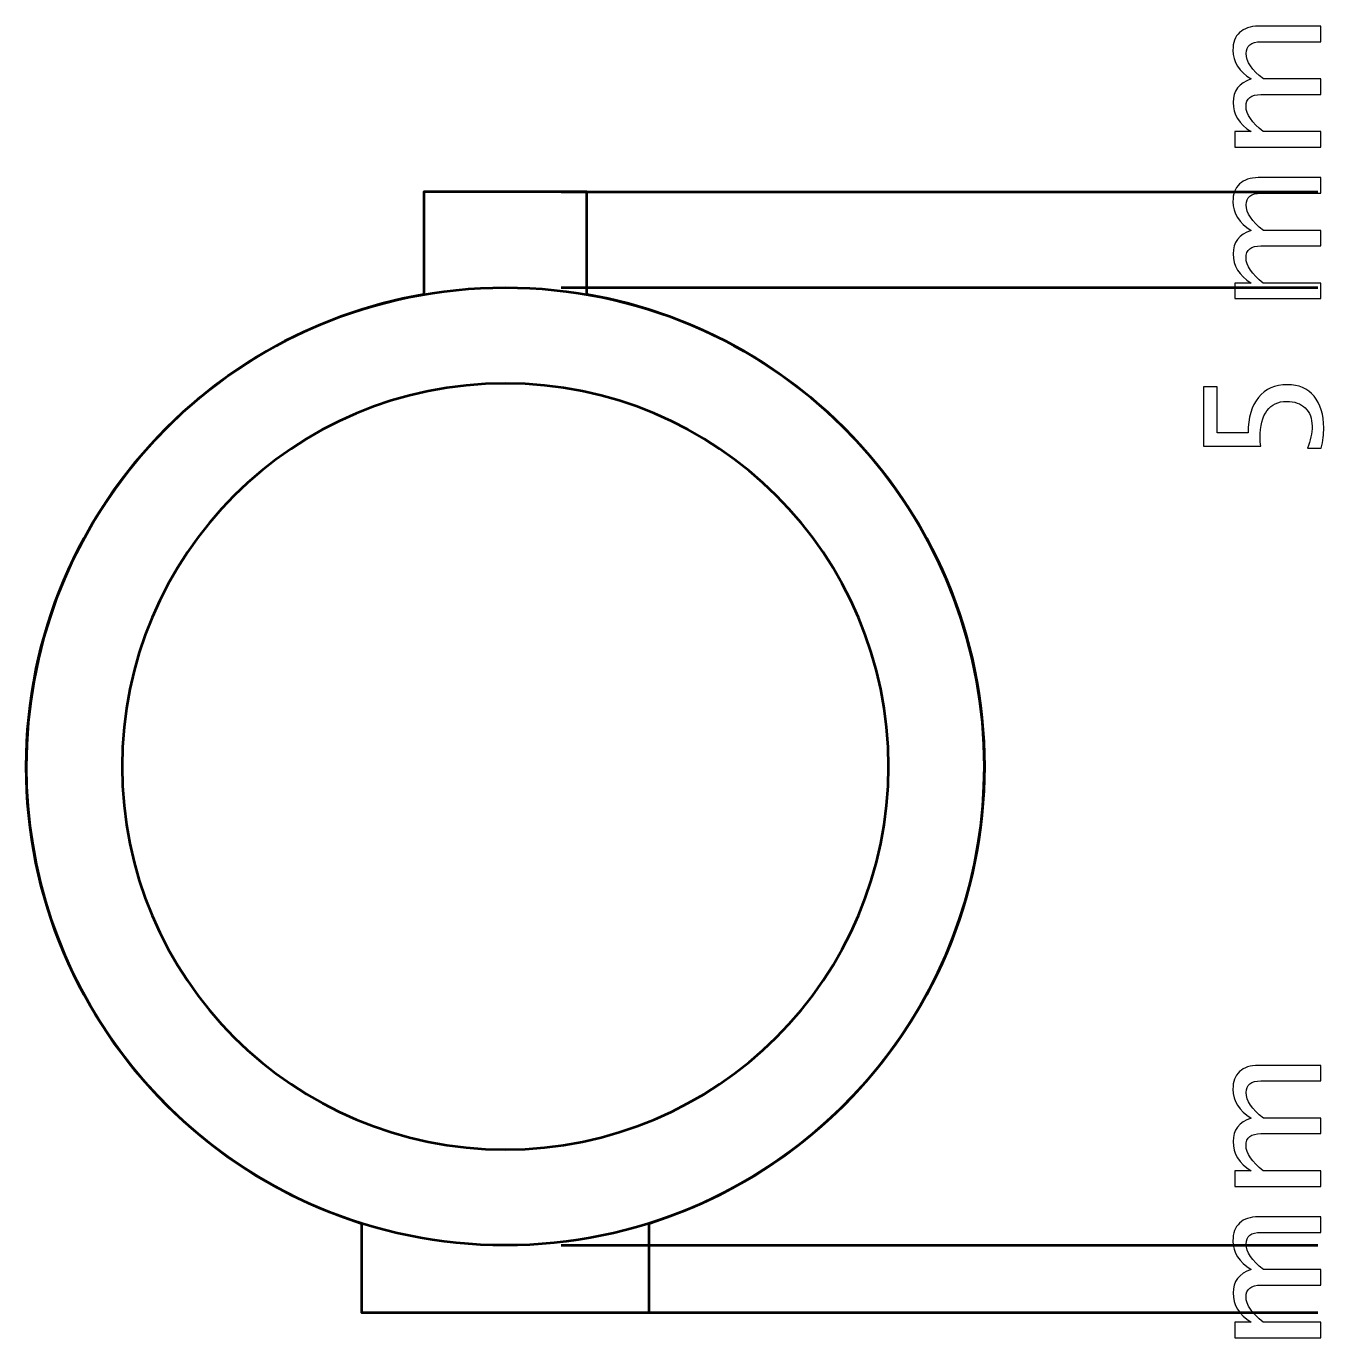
# Model space of a CAD drawing. Header units: centimetres. Extents: x -12.4 to 13.2, y -13.2 to 14.1.
# Drawn here: x -1 to 5.77, y -1.48 to 5.36 of the extents above; entities that cross this region are included whole.
import ezdxf

# ---------------------------------------------------------------- set-up
doc = ezdxf.new("R2010")
doc.units = ezdxf.units.CM
doc.header["$MEASUREMENT"] = 0
doc.layers.add('Layer 1', color=7, linetype='Continuous')

msp = doc.modelspace()

# ---------------------------------------------------------------- linework, layer by layer
at = {"layer": 'Layer 1', "color": 4, "lineweight": 53}
msp.add_ellipse((1.50001, 1.49999), major_axis=(0, 2.50001), ratio=1, dxfattribs=at)
at = {"layer": 'Layer 1'}
for points, knots in [([(5.75607, 4.73288), (5.75607, 4.73288), (5.30733, 4.73288), (5.30733, 4.73288), (5.30733, 4.73288), (5.30733, 4.73288), (5.30733, 4.81416), (5.30733, 4.81416), (5.30733, 4.81416), (5.30733, 4.81416), (5.39214, 4.81416), (5.39214, 4.81416), (5.39214, 4.81416), (5.32935, 4.85381), (5.29802, 4.90461), (5.29802, 4.96684), (5.29802, 4.96684), (5.29802, 5.02682), (5.32935, 5.0676), (5.39214, 5.08933), (5.39214, 5.08933), (5.32878, 5.12785), (5.29717, 5.17809), (5.29717, 5.23975), (5.29717, 5.23975), (5.29717, 5.27912), (5.30875, 5.30974), (5.33203, 5.33162), (5.33203, 5.33162), (5.35531, 5.35349), (5.38791, 5.3645), (5.42982, 5.3645), (5.42982, 5.3645), (5.42982, 5.3645), (5.75607, 5.3645), (5.75607, 5.3645), (5.75607, 5.3645), (5.75607, 5.3645), (5.75607, 5.28322), (5.75607, 5.28322), (5.75607, 5.28322), (5.75607, 5.28322), (5.44323, 5.28322), (5.44323, 5.28322), (5.44323, 5.28322), (5.39214, 5.28322), (5.3666, 5.2629), (5.3666, 5.22226), (5.3666, 5.22226), (5.3666, 5.18006), (5.39638, 5.13575), (5.45607, 5.08933), (5.45607, 5.08933), (5.45607, 5.08933), (5.75607, 5.08933), (5.75607, 5.08933), (5.75607, 5.08933), (5.75607, 5.08933), (5.75607, 5.00805), (5.75607, 5.00805), (5.75607, 5.00805), (5.75607, 5.00805), (5.44294, 5.00805), (5.44294, 5.00805), (5.44294, 5.00805), (5.39144, 5.00805), (5.36576, 4.98745), (5.36576, 4.9461), (5.36576, 4.9461), (5.36576, 4.90504), (5.39567, 4.86101), (5.45564, 4.81416), (5.45564, 4.81416), (5.45564, 4.81416), (5.75607, 4.81416), (5.75607, 4.81416), (5.75607, 4.81416), (5.75607, 4.81416), (5.75607, 4.73288), (5.75607, 4.73288)], [0, 0, 0, 0, 0.047619, 0.047619, 0.047619, 0.047619, 0.0952381, 0.0952381, 0.0952381, 0.0952381, 0.1428571, 0.1428571, 0.1428571, 0.1428571, 0.1904762, 0.1904762, 0.1904762, 0.1904762, 0.2380952, 0.2380952, 0.2380952, 0.2380952, 0.2857143, 0.2857143, 0.2857143, 0.2857143, 0.3333333, 0.3333333, 0.3333333, 0.3333333, 0.3809524, 0.3809524, 0.3809524, 0.3809524, 0.4285714, 0.4285714, 0.4285714, 0.4285714, 0.4761905, 0.4761905, 0.4761905, 0.4761905, 0.5238095, 0.5238095, 0.5238095, 0.5238095, 0.5714286, 0.5714286, 0.5714286, 0.5714286, 0.6190476, 0.6190476, 0.6190476, 0.6190476, 0.6666667, 0.6666667, 0.6666667, 0.6666667, 0.7142857, 0.7142857, 0.7142857, 0.7142857, 0.7619048, 0.7619048, 0.7619048, 0.7619048, 0.8095238, 0.8095238, 0.8095238, 0.8095238, 0.8571429, 0.8571429, 0.8571429, 0.8571429, 0.9047619, 0.9047619, 0.9047619, 0.9047619, 1, 1, 1, 1]), ([(5.75607, 3.94237), (5.75607, 3.94237), (5.30733, 3.94237), (5.30733, 3.94237), (5.30733, 3.94237), (5.30733, 3.94237), (5.30733, 4.02365), (5.30733, 4.02365), (5.30733, 4.02365), (5.30733, 4.02365), (5.39214, 4.02365), (5.39214, 4.02365), (5.39214, 4.02365), (5.32935, 4.0633), (5.29802, 4.1141), (5.29802, 4.17633), (5.29802, 4.17633), (5.29802, 4.23631), (5.32935, 4.27709), (5.39214, 4.29882), (5.39214, 4.29882), (5.32878, 4.33734), (5.29717, 4.38758), (5.29717, 4.44924), (5.29717, 4.44924), (5.29717, 4.48861), (5.30875, 4.51923), (5.33203, 4.54111), (5.33203, 4.54111), (5.35531, 4.56298), (5.38791, 4.57399), (5.42982, 4.57399), (5.42982, 4.57399), (5.42982, 4.57399), (5.75607, 4.57399), (5.75607, 4.57399), (5.75607, 4.57399), (5.75607, 4.57399), (5.75607, 4.49271), (5.75607, 4.49271), (5.75607, 4.49271), (5.75607, 4.49271), (5.44323, 4.49271), (5.44323, 4.49271), (5.44323, 4.49271), (5.39214, 4.49271), (5.3666, 4.47239), (5.3666, 4.43175), (5.3666, 4.43175), (5.3666, 4.38955), (5.39638, 4.34524), (5.45607, 4.29882), (5.45607, 4.29882), (5.45607, 4.29882), (5.75607, 4.29882), (5.75607, 4.29882), (5.75607, 4.29882), (5.75607, 4.29882), (5.75607, 4.21754), (5.75607, 4.21754), (5.75607, 4.21754), (5.75607, 4.21754), (5.44294, 4.21754), (5.44294, 4.21754), (5.44294, 4.21754), (5.39144, 4.21754), (5.36576, 4.19694), (5.36576, 4.15559), (5.36576, 4.15559), (5.36576, 4.11453), (5.39567, 4.0705), (5.45564, 4.02365), (5.45564, 4.02365), (5.45564, 4.02365), (5.75607, 4.02365), (5.75607, 4.02365), (5.75607, 4.02365), (5.75607, 4.02365), (5.75607, 3.94237), (5.75607, 3.94237)], [0, 0, 0, 0, 0.047619, 0.047619, 0.047619, 0.047619, 0.0952381, 0.0952381, 0.0952381, 0.0952381, 0.1428571, 0.1428571, 0.1428571, 0.1428571, 0.1904762, 0.1904762, 0.1904762, 0.1904762, 0.2380952, 0.2380952, 0.2380952, 0.2380952, 0.2857143, 0.2857143, 0.2857143, 0.2857143, 0.3333333, 0.3333333, 0.3333333, 0.3333333, 0.3809524, 0.3809524, 0.3809524, 0.3809524, 0.4285714, 0.4285714, 0.4285714, 0.4285714, 0.4761905, 0.4761905, 0.4761905, 0.4761905, 0.5238095, 0.5238095, 0.5238095, 0.5238095, 0.5714286, 0.5714286, 0.5714286, 0.5714286, 0.6190476, 0.6190476, 0.6190476, 0.6190476, 0.6666667, 0.6666667, 0.6666667, 0.6666667, 0.7142857, 0.7142857, 0.7142857, 0.7142857, 0.7619048, 0.7619048, 0.7619048, 0.7619048, 0.8095238, 0.8095238, 0.8095238, 0.8095238, 0.8571429, 0.8571429, 0.8571429, 0.8571429, 0.9047619, 0.9047619, 0.9047619, 0.9047619, 1, 1, 1, 1]), ([(5.75861, 3.16117), (5.75861, 3.16117), (5.6858, 3.16117), (5.6858, 3.16117), (5.6858, 3.16117), (5.70217, 3.20167), (5.71035, 3.24006), (5.71035, 3.27674), (5.71035, 3.27674), (5.71035, 3.31682), (5.6985, 3.34843), (5.67479, 3.37143), (5.67479, 3.37143), (5.65108, 3.39443), (5.61849, 3.40586), (5.577, 3.40586), (5.577, 3.40586), (5.53241, 3.40586), (5.49826, 3.38963), (5.47469, 3.35718), (5.47469, 3.35718), (5.45113, 3.32472), (5.43942, 3.27773), (5.43942, 3.21635), (5.43942, 3.21635), (5.43942, 3.2021), (5.4404, 3.187), (5.44238, 3.17133), (5.44238, 3.17133), (5.44238, 3.17133), (5.14393, 3.17133), (5.14393, 3.17133), (5.14393, 3.17133), (5.14393, 3.17133), (5.14393, 3.48122), (5.14393, 3.48122), (5.14393, 3.48122), (5.14393, 3.48122), (5.21505, 3.48122), (5.21505, 3.48122), (5.21505, 3.48122), (5.21505, 3.48122), (5.21505, 3.24245), (5.21505, 3.24245), (5.21505, 3.24245), (5.21505, 3.24245), (5.37676, 3.24245), (5.37676, 3.24245), (5.37676, 3.24245), (5.37676, 3.32119), (5.39482, 3.38258), (5.43095, 3.42675), (5.43095, 3.42675), (5.46693, 3.47091), (5.51689, 3.49307), (5.58081, 3.49307), (5.58081, 3.49307), (5.64036, 3.49307), (5.68693, 3.47303), (5.72065, 3.43295), (5.72065, 3.43295), (5.75438, 3.39288), (5.77131, 3.33756), (5.77131, 3.26701), (5.77131, 3.26701), (5.77131, 3.23554), (5.76708, 3.20026), (5.75861, 3.16117)], [0, 0, 0, 0, 0.0555556, 0.0555556, 0.0555556, 0.0555556, 0.1111111, 0.1111111, 0.1111111, 0.1111111, 0.1666667, 0.1666667, 0.1666667, 0.1666667, 0.2222222, 0.2222222, 0.2222222, 0.2222222, 0.2777778, 0.2777778, 0.2777778, 0.2777778, 0.3333333, 0.3333333, 0.3333333, 0.3333333, 0.3888889, 0.3888889, 0.3888889, 0.3888889, 0.4444444, 0.4444444, 0.4444444, 0.4444444, 0.5, 0.5, 0.5, 0.5, 0.5555556, 0.5555556, 0.5555556, 0.5555556, 0.6111111, 0.6111111, 0.6111111, 0.6111111, 0.6666667, 0.6666667, 0.6666667, 0.6666667, 0.7222222, 0.7222222, 0.7222222, 0.7222222, 0.7777778, 0.7777778, 0.7777778, 0.7777778, 0.8333333, 0.8333333, 0.8333333, 0.8333333, 0.8888889, 0.8888889, 0.8888889, 0.8888889, 1, 1, 1, 1]), ([(5.75607, -0.69212), (5.75607, -0.69212), (5.30733, -0.69212), (5.30733, -0.69212), (5.30733, -0.69212), (5.30733, -0.69212), (5.30733, -0.61084), (5.30733, -0.61084), (5.30733, -0.61084), (5.30733, -0.61084), (5.39214, -0.61084), (5.39214, -0.61084), (5.39214, -0.61084), (5.32935, -0.57119), (5.29802, -0.52039), (5.29802, -0.45816), (5.29802, -0.45816), (5.29802, -0.39818), (5.32935, -0.3574), (5.39214, -0.33567), (5.39214, -0.33567), (5.32878, -0.29715), (5.29717, -0.24691), (5.29717, -0.18525), (5.29717, -0.18525), (5.29717, -0.14588), (5.30875, -0.11526), (5.33203, -0.09338), (5.33203, -0.09338), (5.35531, -0.07151), (5.38791, -0.0605), (5.42982, -0.0605), (5.42982, -0.0605), (5.42982, -0.0605), (5.75607, -0.0605), (5.75607, -0.0605), (5.75607, -0.0605), (5.75607, -0.0605), (5.75607, -0.14178), (5.75607, -0.14178), (5.75607, -0.14178), (5.75607, -0.14178), (5.44323, -0.14178), (5.44323, -0.14178), (5.44323, -0.14178), (5.39214, -0.14178), (5.3666, -0.1621), (5.3666, -0.20274), (5.3666, -0.20274), (5.3666, -0.24494), (5.39638, -0.28925), (5.45607, -0.33567), (5.45607, -0.33567), (5.45607, -0.33567), (5.75607, -0.33567), (5.75607, -0.33567), (5.75607, -0.33567), (5.75607, -0.33567), (5.75607, -0.41695), (5.75607, -0.41695), (5.75607, -0.41695), (5.75607, -0.41695), (5.44294, -0.41695), (5.44294, -0.41695), (5.44294, -0.41695), (5.39144, -0.41695), (5.36576, -0.43755), (5.36576, -0.4789), (5.36576, -0.4789), (5.36576, -0.51996), (5.39567, -0.56399), (5.45564, -0.61084), (5.45564, -0.61084), (5.45564, -0.61084), (5.75607, -0.61084), (5.75607, -0.61084), (5.75607, -0.61084), (5.75607, -0.61084), (5.75607, -0.69212), (5.75607, -0.69212)], [0, 0, 0, 0, 0.047619, 0.047619, 0.047619, 0.047619, 0.0952381, 0.0952381, 0.0952381, 0.0952381, 0.1428571, 0.1428571, 0.1428571, 0.1428571, 0.1904762, 0.1904762, 0.1904762, 0.1904762, 0.2380952, 0.2380952, 0.2380952, 0.2380952, 0.2857143, 0.2857143, 0.2857143, 0.2857143, 0.3333333, 0.3333333, 0.3333333, 0.3333333, 0.3809524, 0.3809524, 0.3809524, 0.3809524, 0.4285714, 0.4285714, 0.4285714, 0.4285714, 0.4761905, 0.4761905, 0.4761905, 0.4761905, 0.5238095, 0.5238095, 0.5238095, 0.5238095, 0.5714286, 0.5714286, 0.5714286, 0.5714286, 0.6190476, 0.6190476, 0.6190476, 0.6190476, 0.6666667, 0.6666667, 0.6666667, 0.6666667, 0.7142857, 0.7142857, 0.7142857, 0.7142857, 0.7619048, 0.7619048, 0.7619048, 0.7619048, 0.8095238, 0.8095238, 0.8095238, 0.8095238, 0.8571429, 0.8571429, 0.8571429, 0.8571429, 0.9047619, 0.9047619, 0.9047619, 0.9047619, 1, 1, 1, 1]), ([(5.75607, -1.48263), (5.75607, -1.48263), (5.30733, -1.48263), (5.30733, -1.48263), (5.30733, -1.48263), (5.30733, -1.48263), (5.30733, -1.40135), (5.30733, -1.40135), (5.30733, -1.40135), (5.30733, -1.40135), (5.39214, -1.40135), (5.39214, -1.40135), (5.39214, -1.40135), (5.32935, -1.3617), (5.29802, -1.3109), (5.29802, -1.24867), (5.29802, -1.24867), (5.29802, -1.18869), (5.32935, -1.14791), (5.39214, -1.12618), (5.39214, -1.12618), (5.32878, -1.08766), (5.29717, -1.03742), (5.29717, -0.97576), (5.29717, -0.97576), (5.29717, -0.93639), (5.30875, -0.90577), (5.33203, -0.88389), (5.33203, -0.88389), (5.35531, -0.86202), (5.38791, -0.85101), (5.42982, -0.85101), (5.42982, -0.85101), (5.42982, -0.85101), (5.75607, -0.85101), (5.75607, -0.85101), (5.75607, -0.85101), (5.75607, -0.85101), (5.75607, -0.93229), (5.75607, -0.93229), (5.75607, -0.93229), (5.75607, -0.93229), (5.44323, -0.93229), (5.44323, -0.93229), (5.44323, -0.93229), (5.39214, -0.93229), (5.3666, -0.95261), (5.3666, -0.99325), (5.3666, -0.99325), (5.3666, -1.03545), (5.39638, -1.07976), (5.45607, -1.12618), (5.45607, -1.12618), (5.45607, -1.12618), (5.75607, -1.12618), (5.75607, -1.12618), (5.75607, -1.12618), (5.75607, -1.12618), (5.75607, -1.20746), (5.75607, -1.20746), (5.75607, -1.20746), (5.75607, -1.20746), (5.44294, -1.20746), (5.44294, -1.20746), (5.44294, -1.20746), (5.39144, -1.20746), (5.36576, -1.22806), (5.36576, -1.26941), (5.36576, -1.26941), (5.36576, -1.31047), (5.39567, -1.3545), (5.45564, -1.40135), (5.45564, -1.40135), (5.45564, -1.40135), (5.75607, -1.40135), (5.75607, -1.40135), (5.75607, -1.40135), (5.75607, -1.40135), (5.75607, -1.48263), (5.75607, -1.48263)], [0, 0, 0, 0, 0.047619, 0.047619, 0.047619, 0.047619, 0.0952381, 0.0952381, 0.0952381, 0.0952381, 0.1428571, 0.1428571, 0.1428571, 0.1428571, 0.1904762, 0.1904762, 0.1904762, 0.1904762, 0.2380952, 0.2380952, 0.2380952, 0.2380952, 0.2857143, 0.2857143, 0.2857143, 0.2857143, 0.3333333, 0.3333333, 0.3333333, 0.3333333, 0.3809524, 0.3809524, 0.3809524, 0.3809524, 0.4285714, 0.4285714, 0.4285714, 0.4285714, 0.4761905, 0.4761905, 0.4761905, 0.4761905, 0.5238095, 0.5238095, 0.5238095, 0.5238095, 0.5714286, 0.5714286, 0.5714286, 0.5714286, 0.6190476, 0.6190476, 0.6190476, 0.6190476, 0.6666667, 0.6666667, 0.6666667, 0.6666667, 0.7142857, 0.7142857, 0.7142857, 0.7142857, 0.7619048, 0.7619048, 0.7619048, 0.7619048, 0.8095238, 0.8095238, 0.8095238, 0.8095238, 0.8571429, 0.8571429, 0.8571429, 0.8571429, 0.9047619, 0.9047619, 0.9047619, 0.9047619, 1, 1, 1, 1])]:
    msp.add_open_spline(points, degree=3, knots=knots, dxfattribs=at)
at = {"layer": 'Layer 1', "lineweight": 53}
for points, knots in [([(0.75, -0.88546), (-0.26426, -0.56688), (-1, 0.3806), (-1, 1.5), (-1, 1.5), (-1, 2.73582), (-0.10325, 3.76205), (1.075, 3.96386), (1.075, 3.96386), (1.075, 3.96386), (1.075, 4.5), (1.075, 4.5), (1.075, 4.5), (1.075, 4.5), (1.925, 4.5), (1.925, 4.5), (1.925, 4.5), (1.925, 4.5), (1.925, 3.96386), (1.925, 3.96386), (1.925, 3.96386), (3.10325, 3.76205), (4, 2.73582), (4, 1.5), (4, 1.5), (4, 0.3806), (3.26426, -0.56688), (2.25, -0.88546), (2.25, -0.88546), (2.25, -0.88546), (2.25, -1.35), (2.25, -1.35), (2.25, -1.35), (2.25, -1.35), (0.75, -1.35), (0.75, -1.35), (0.75, -1.35), (0.75, -1.35), (0.75, -0.88546), (0.75, -0.88546)], [0, 0, 0, 0, 0.0909091, 0.0909091, 0.0909091, 0.0909091, 0.1818182, 0.1818182, 0.1818182, 0.1818182, 0.2727273, 0.2727273, 0.2727273, 0.2727273, 0.3636364, 0.3636364, 0.3636364, 0.3636364, 0.4545455, 0.4545455, 0.4545455, 0.4545455, 0.5454545, 0.5454545, 0.5454545, 0.5454545, 0.6363636, 0.6363636, 0.6363636, 0.6363636, 0.7272727, 0.7272727, 0.7272727, 0.7272727, 0.8181818, 0.8181818, 0.8181818, 0.8181818, 1, 1, 1, 1]), ([(1.5, -0.5), (0.39543, -0.5), (-0.5, 0.39543), (-0.5, 1.5), (-0.5, 1.5), (-0.5, 2.60457), (0.39543, 3.5), (1.5, 3.5), (1.5, 3.5), (2.60457, 3.5), (3.5, 2.60457), (3.5, 1.5), (3.5, 1.5), (3.5, 0.39543), (2.60457, -0.5), (1.5, -0.5)], [0, 0, 0, 0, 0.2, 0.2, 0.2, 0.2, 0.4, 0.4, 0.4, 0.4, 0.6, 0.6, 0.6, 0.6, 1, 1, 1, 1])]:
    msp.add_open_spline(points, degree=3, knots=knots, dxfattribs=at)
for points in [[(1.79106, 4.5), (1.79106, 4.5), (5.74106, 4.5), (5.74106, 4.5)], [(5.45, 4.5), (5.45, 4.5), (5.45, 4.5), (5.45, 4.5)], [(1.79106, 4), (1.79106, 4), (5.74106, 4), (5.74106, 4)], [(5.45, 4), (5.45, 4), (5.45, 4), (5.45, 4)], [(1.79106, -1), (1.79106, -1), (5.74106, -1), (5.74106, -1)], [(5.45, -1), (5.45, -1), (5.45, -1), (5.45, -1)], [(1.79106, -1.35), (1.79106, -1.35), (5.74106, -1.35), (5.74106, -1.35)], [(5.45, -1.35), (5.45, -1.35), (5.45, -1.35), (5.45, -1.35)]]:
    msp.add_open_spline(points, degree=3, dxfattribs=at)

doc.saveas('drawing.dxf')
